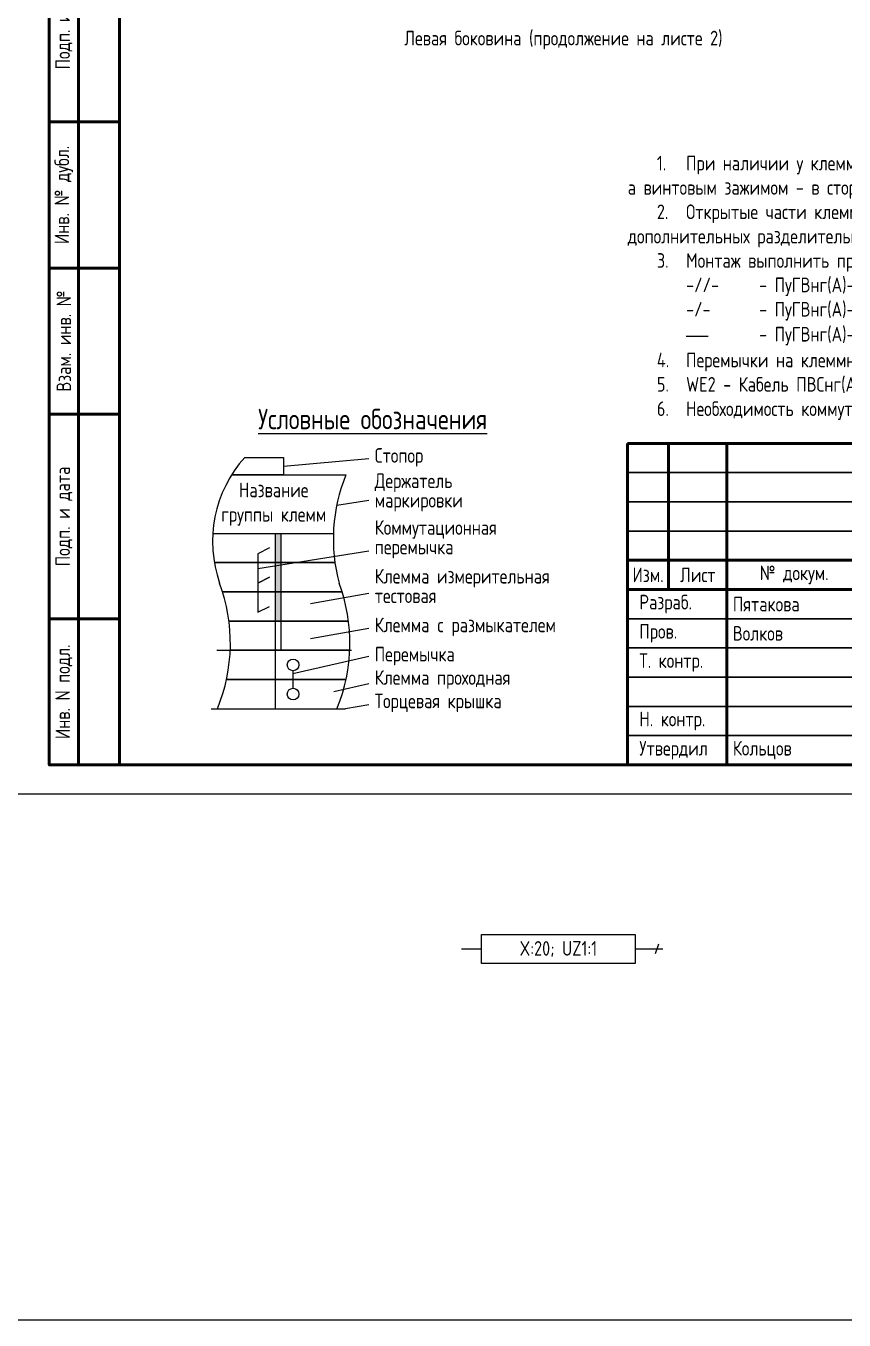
# Model space of a CAD drawing. Header units: millimetres. Extents: x -936 to 3453, y -90 to 618.
# Drawn here: x 2104 to 2244, y -90 to 131.4 of the extents above; entities that cross this region are included whole.
import ezdxf

# ---------------------------------------------------------------- set-up
doc = ezdxf.new("R2010")
doc.units = ezdxf.units.MM
doc.styles.add('Gost_type_A', font='GOST_0.TTF')

# ---------------------------------------------------------------- blocks, each defined once
blk = doc.blocks.new('Штамп левый нижний')
at = {"lineweight": 50}
for points in [[(-12, 145), (-7, 145), (-7, 110), (-12, 110)], [(-7, 145), (0, 145), (0, 110), (-7, 110)], [(-12, 110), (-7, 110), (-7, 85), (-12, 85)], [(-7, 110), (0, 110), (0, 85), (-7, 85)], [(-12, 85), (-7, 85), (-7, 60), (-12, 60)], [(-7, 85), (0, 85), (0, 60), (-7, 60)], [(-12, 60), (-7, 60), (-7, 25), (-12, 25)], [(-7, 60), (0, 60), (0, 25), (-7, 25)], [(-12, 25), (-7, 25), (-7, 0), (-12, 0)], [(-7, 25), (0, 25), (0, 0), (-7, 0)]]:
    blk.add_lwpolyline(points, close=True, dxfattribs=at)
at = {"char_height": 2.5, "attachment_point": 5, "rotation": 90, "style": 'Gost_type_A'}
for s, insert, width in [('Подп. и дата', (-9.5, 127.5), 35), ('Инв. № дубл.', (-9.5, 97.5), 25), ('Взам. инв. №', (-9.5, 72.5), 25), ('Подп. и дата', (-9.5, 42.5), 35), ('Инв. N подл.', (-9.5, 12.5), 25)]:
    blk.add_mtext(s, dxfattribs=dict(at, insert=insert, width=width))
blk = doc.blocks.new('Штамп большой нижний')
at = {"lineweight": 50}
for points in [[(-185, 55), (-178, 55), (-178, 35), (-185, 35)], [(-178, 55), (-168, 55), (-168, 35), (-178, 35)], [(-168, 55), (-145, 55), (-145, 35), (-168, 35)], [(-185, 35), (-178, 35), (-178, 30), (-185, 30)], [(-178, 35), (-168, 35), (-168, 30), (-178, 30)], [(-168, 35), (-145, 35), (-145, 30), (-168, 30)], [(-185, 30), (-168, 30), (-168, 0), (-185, 0)], [(-168, 30), (-145, 30), (-145, 0), (-168, 0)]]:
    blk.add_lwpolyline(points, close=True, dxfattribs=at)
for points in [[(-185, 55), (-178, 55), (-178, 50), (-185, 50)], [(-178, 55), (-168, 55), (-168, 50), (-178, 50)], [(-168, 55), (-145, 55), (-145, 50), (-168, 50)], [(-185, 50), (-178, 50), (-178, 45), (-185, 45)], [(-178, 50), (-168, 50), (-168, 45), (-178, 45)], [(-168, 50), (-145, 50), (-145, 45), (-168, 45)], [(-185, 45), (-178, 45), (-178, 40), (-185, 40)], [(-178, 45), (-168, 45), (-168, 40), (-178, 40)], [(-168, 45), (-145, 45), (-145, 40), (-168, 40)], [(-185, 40), (-178, 40), (-178, 35), (-185, 35)], [(-178, 40), (-168, 40), (-168, 35), (-178, 35)], [(-168, 40), (-145, 40), (-145, 35), (-168, 35)], [(-185, 30), (-168, 30), (-168, 25), (-185, 25)], [(-168, 30), (-145, 30), (-145, 25), (-168, 25)], [(-185, 25), (-168, 25), (-168, 20), (-185, 20)], [(-168, 25), (-145, 25), (-145, 20), (-168, 20)], [(-185, 20), (-168, 20), (-168, 15), (-185, 15)], [(-168, 20), (-145, 20), (-145, 15), (-168, 15)], [(-185, 15), (-168, 15), (-168, 10), (-185, 10)], [(-168, 15), (-145, 15), (-145, 10), (-168, 10)], [(-185, 10), (-168, 10), (-168, 5), (-185, 5)], [(-168, 10), (-145, 10), (-145, 5), (-168, 5)], [(-185, 5), (-168, 5), (-168, 0), (-185, 0)], [(-168, 5), (-145, 5), (-145, 0), (-168, 0)]]:
    blk.add_lwpolyline(points, close=True)
at = {"char_height": 2.5, "style": 'Gost_type_A'}
for s, insert, width, attachment_point in [('Изм.', (-181.5, 32.5), 7, 5), ('Лист', (-173, 32.5), 10, 5), ('№ докум.', (-156.5, 32.5), 23, 5), ('\\pxl0.8;Разраб.', (-185, 27.5), 17, 4), ('\\pxl0.8;Пров.', (-185, 22.5), 17, 4), ('\\pxl0.8;Т. контр.', (-185, 17.5), 17, 4), ('\\pxl0.8;Н. контр.', (-185, 7.5), 17, 4), ('\\pxl0.8;Утвердил', (-185, 2.5), 17, 4)]:
    blk.add_mtext(s, dxfattribs=dict(at, insert=insert, width=width, attachment_point=attachment_point))

msp = doc.modelspace()

# ---------------------------------------------------------------- hatches: boundary and pattern name
h = msp.add_hatch(color=256)
h.dxf.hatch_style = 1
h.paths.add_polyline_path([(2147.71, 44.6), (2146.71, 44.6), (2146.71, 29.6), (2147.71, 29.6)])

# ---------------------------------------------------------------- linework, layer by layer
for p, q in [((2148.07, 56.1), (2162.71, 57.42)), ((2139.21, 54.6), (2158.79, 54.6)), ((2157.22, 49.45), (2162.71, 50.29)), ((2136.19, 44.6), (2156.65, 44.6)), ((2146.71, 14.6), (2146.71, 44.6)), ((2147.71, 39.6), (2147.71, 44.6)), ((2143.71, 38.6), (2162.71, 41.6)), ((2156.91, 39.6), (2136.45, 39.6)), ((2136.45, 39.6), (2156.91, 39.6)), ((2147.71, 24.6), (2147.71, 39.6)), ((2158.13, 34.6), (2137.67, 34.6)), ((2137.67, 34.6), (2158.13, 34.6)), ((2152.71, 32.6), (2162.71, 34.37)), ((2159.22, 29.6), (2138.76, 29.6)), ((2138.76, 29.6), (2159.22, 29.6)), ((2159.22, 29.6), (2138.76, 29.6)), ((2138.76, 29.6), (2159.22, 29.6)), ((2152.71, 26.6), (2162.71, 28.37)), ((2136.71, 24.6), (2159.71, 24.6)), ((2159.43, 24.6), (2138.97, 24.6)), ((2138.97, 24.6), (2159.43, 24.6)), ((2149.71, 20.6), (2162.71, 23.6)), ((2149.74, 19.6), (2149.74, 21.1)), ((2158.79, 19.6), (2138.33, 19.6)), ((2138.33, 19.6), (2158.79, 19.6)), ((2149.74, 18.1), (2149.74, 19.6)), ((2156.71, 17.56), (2162.71, 18.94)), ((2135.71, 14.6), (2158.71, 14.6)), ((2136.78, 14.6), (2157.24, 14.6)), ((2162.71, 15.27), (2158.71, 14.6)), ((2178.58, -26.5), (2182, -26.5)), ((2208.29, -26.5), (2213, -26.5)), ((2212.28, -25.69), (2211.7, -27.31))]:
    msp.add_line(p, q)
for points in [[(-936, 618), (3453, 618), (3453, -90), (-936, -90)], [(2397, 420), (2397, 0), (2100, 0), (2100, 420)], [(2182, -24), (2208.29, -24), (2208.29, -29), (2182, -29)]]:
    msp.add_lwpolyline(points, close=True)
at = {"lineweight": 50}
msp.add_lwpolyline([(2392, 415), (2392, 5), (2120, 5), (2120, 415)], close=True, dxfattribs=at)
for points in [[(2141.46, 57.6), (2148.07, 57.6), (2148.07, 54.6), (2139.21, 54.6)], [(2145.71, 42.1), (2143.71, 41.1), (2143.71, 36.1), (2145.71, 37.1)], [(2145.71, 37.1), (2143.71, 36.1), (2143.71, 31.1), (2145.71, 32.1)]]:
    msp.add_lwpolyline(points)
for centre in [(2149.74, 22.1), (2149.74, 17.1)]:
    msp.add_circle(centre, 1)
for centre, radius, start, end in [((2157.55, 43.2), 21.6, 138.181, 199.2333), ((2185.64, 43.61), 29.02, 157.7321, 195.0211), ((2109.46, 25.83), 29.54, 337.6521, 20.3143), ((2129.92, 25.83), 29.54, 337.6521, 20.3143)]:
    msp.add_arc(centre, radius, start, end)

# ---------------------------------------------------------------- block references
at = {"color": 1}
msp.add_blockref('Штамп левый нижний', (2120, 5), dxfattribs=at)
msp.add_blockref('Штамп большой нижний', (2392, 5))

# ---------------------------------------------------------------- texts
at = {"style": 'Gost_type_A'}
for s, insert, char_height, width, attachment_point in [('Левая боковина (продолжение на листе 2)', (2196, 129), 2.5, 90, 5), ('\\pxi2,ql,t4;1.^IПри наличии у клеммы и пружинного и винтового зажима, установить пружинным зажимом в сторону внутреннего монтажа шкафа, а винтовым зажимом - в сторону подключения внешних кабелей.\\P2.^IОткрытые части клемм закрыть соответствующими концевыми крышками. На данной схеме показаны только места установок дополнительных разделительных крышек и пластин (в зависимости от типа клемм).\\P{\\A1;3.^IМонтаж выполнить проводом:\\P\\pi0,l4,q*,t4,9;-//-^I- ПуГВнг(А)-LS 1х2,5 белый;\\P\\pi2.42857,l1.57143,ql,t1.57143,9;-/-  ^I- ПуГВнг(А)-LS 1х1,5 белый; \\P\\pi-5,l9,q*,t9;\\fArial|b0|i0|c0|p34;\\H1.08333x;―^I\\fGOST type A|b0|i0|c204|p34;\\H0.92308x;- ПуГВнг(А)-LS 1x0,75 белый.\\A0;\\fMS Shell Dlg 2|b0|i0|c204|p0;\\H0.70834x;\\P\\pi2,l0,ql,t4;\\A1;\\fGOST type A|b0|i0|c204|p34;\\H1.41176x;4.^IПеремычки на клеммнике выполнить проводом ПуГВнг(А)-LS 1х1,5 белый;\\P5.^IWE2 - Кабель ПВСнг(А)-LS 2x0,75.\\P6.^IНеобходимость коммутационной перемычки определяется проектным решением.}', (2207, 64), 2.5, 183, 7), ('{\\LУсловные обозначения}', (2163.35, 64.16), 3.5, 75, 5), ('Название группы клемм', (2146.42, 49.6), 2.5, 20.4592, 5), ('Пятакова', (2225, 32.5), 2.5, 22, 4), ('Волков', (2225, 27.5), 2.5, 22, 4), ('Кольцов', (2225, 7.5), 2.5, 22, 4)]:
    msp.add_mtext(s, dxfattribs=dict(at, insert=insert, char_height=char_height, width=width, attachment_point=attachment_point))
at = {"char_height": 2.5, "attachment_point": 4, "line_spacing_factor": 0.8, "style": 'Gost_type_A'}
for s, insert, width in [('Стопор', (2163.71, 57.6), 44), ('Держатель\\Pмаркировки', (2163.71, 51.6), 38.7538), ('Коммутационная\\Pперемычка', (2163.71, 43.6), 44), ('Клемма измерительная\\Pтестовая', (2163.71, 35.6), 55.1103), ('Клемма c размыкателем', (2163.71, 28.6), 55.1103), ('Перемычка', (2163.71, 23.6), 49.9213), ('Клемма проходная', (2163.71, 19.6), 44), ('Торцевая крышка', (2163.71, 15.6), 44)]:
    msp.add_mtext(s, dxfattribs=dict(at, insert=insert, width=width))
at = {"ltscale": 10, "insert": (2195.14, -26.5), "char_height": 2.5, "width": 26.2892, "attachment_point": 5, "style": 'Gost_type_A'}
msp.add_mtext('X:20; UZ1:1', dxfattribs=at)

doc.saveas('drawing.dxf')
